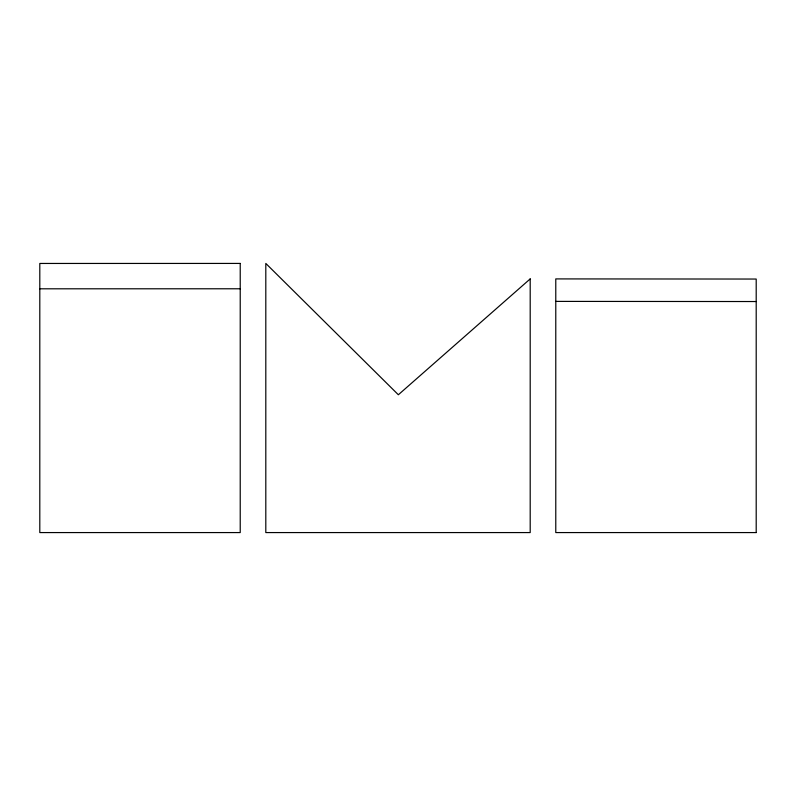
<?xml version="1.0" encoding="UTF-8"?>
<svg xmlns="http://www.w3.org/2000/svg" width="796" height="796" viewBox="0 0 796 796"><rect width="100%" height="100%" fill="white"/><g stroke="black" fill="none" stroke-linecap="round" stroke-linejoin="round"><path stroke-width="1.19" d="M39.8 288.809L240.223 288.779M555.777 301.395L756.2 301.535M530.196 278.899L398.358 394.756L265.804 263.426L265.804 532.574L530.196 532.574L530.196 278.899M240.223 263.426L39.8 263.456L39.8 532.574L240.223 532.574L240.223 263.426M756.2 532.574L555.777 532.574L555.777 278.908L756.2 279.048L756.2 532.574"/></g></svg>
